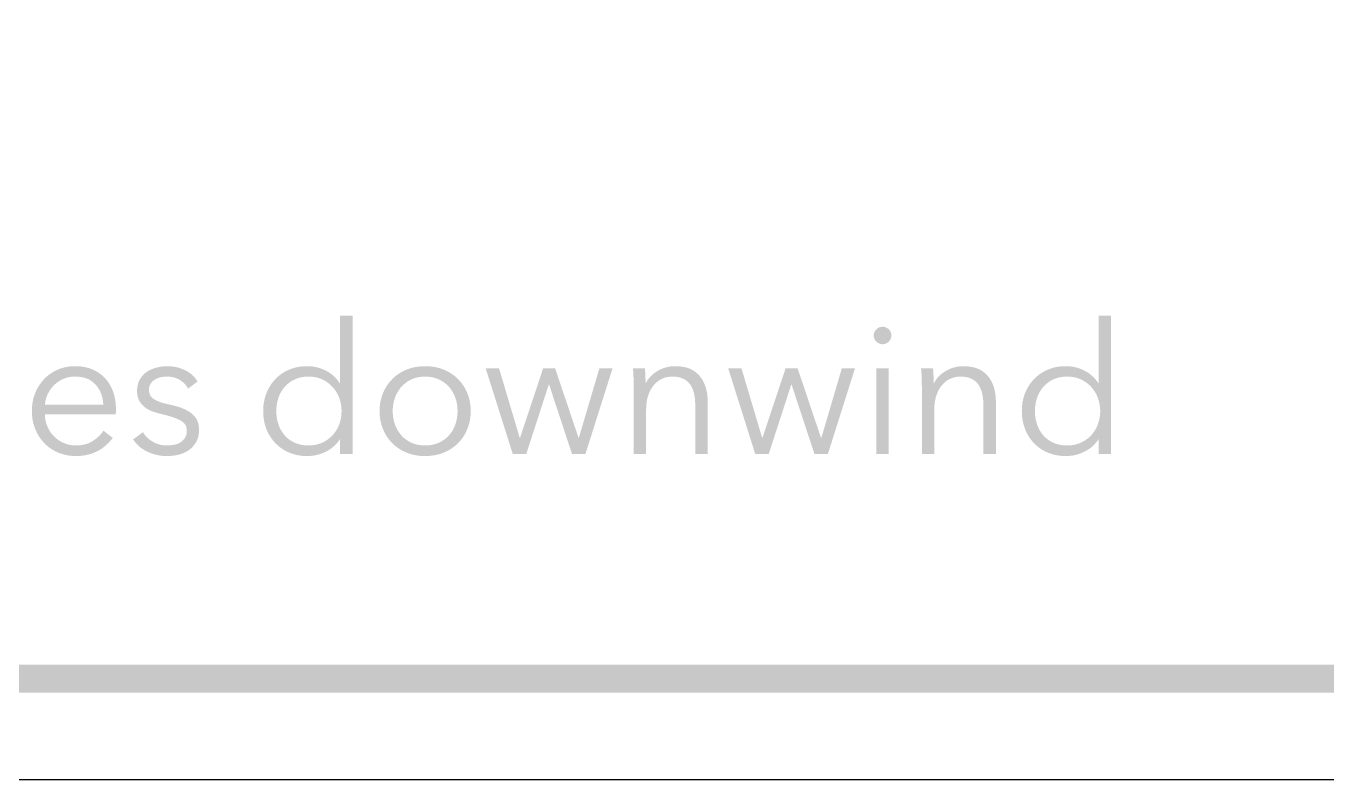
# Model space of a CAD drawing. Header units: millimetres. Extents: x 6 to 594, y 82 to 394.
# Drawn here: x 318.7 to 337.22, y 352.16 to 362.89 of the extents above; entities that cross this region are included whole.
import ezdxf

# ---------------------------------------------------------------- set-up
doc = ezdxf.new("R2010")
doc.units = ezdxf.units.MM
doc.layers.add('CUT', color=1, linetype='Continuous')
doc.layers.add('RASTER', color=7, linetype='Continuous')

msp = doc.modelspace()

# ---------------------------------------------------------------- hatches: boundary and pattern name
at = {"layer": 'RASTER'}
h = msp.add_hatch(color=7, dxfattribs=at)
h.paths.add_polyline_path([(284.8, 390.6), (284.834, 391.116), (284.938, 391.563), (285.109, 391.941), (285.35, 392.25), (285.659, 392.491), (286.038, 392.663), (286.484, 392.766), (287, 392.8), (343.089, 392.8), (343.605, 392.766), (344.052, 392.663), (344.43, 392.491), (344.739, 392.25), (344.98, 391.941), (345.152, 391.563), (345.255, 391.116), (345.289, 390.6), (345.289, 355.6), (345.255, 355.084), (345.152, 354.638), (344.98, 354.259), (344.739, 353.95), (344.43, 353.709), (344.052, 353.538), (343.605, 353.434), (343.089, 353.4), (287, 353.4), (286.484, 353.434), (286.038, 353.538), (285.659, 353.709), (285.35, 353.95), (285.109, 354.259), (284.938, 354.638), (284.834, 355.084), (284.8, 355.6)])
h.paths.add_polyline_path([(285.2, 390.6), (285.2, 355.6), (285.228, 355.178), (285.313, 354.813), (285.453, 354.503), (285.65, 354.25), (285.903, 354.053), (286.213, 353.913), (286.578, 353.828), (287, 353.8), (343.089, 353.8), (343.511, 353.828), (343.877, 353.913), (344.186, 354.053), (344.439, 354.25), (344.636, 354.503), (344.777, 354.813), (344.861, 355.178), (344.889, 355.6), (344.889, 390.6), (344.861, 391.022), (344.777, 391.388), (344.636, 391.697), (344.439, 391.95), (344.186, 392.147), (343.877, 392.288), (343.511, 392.372), (343.089, 392.4), (287, 392.4), (286.578, 392.372), (286.213, 392.288), (285.903, 392.147), (285.65, 391.95), (285.453, 391.697), (285.313, 391.388), (285.228, 391.022), (285.2, 390.6)])
h = msp.add_hatch(color=7, dxfattribs=at)
h.paths.add_polyline_path([(323.167, 357.005), (323.147, 356.977), (323.125, 356.95), (323.102, 356.926), (323.077, 356.903), (323.051, 356.881), (323.024, 356.862), (322.995, 356.844), (322.964, 356.829), (322.933, 356.815), (322.901, 356.802), (322.87, 356.792), (322.837, 356.784), (322.805, 356.777), (322.773, 356.773), (322.74, 356.77), (322.707, 356.769), (322.671, 356.77), (322.637, 356.772), (322.603, 356.776), (322.571, 356.781), (322.539, 356.788), (322.508, 356.797), (322.477, 356.807), (322.448, 356.818), (322.42, 356.831), (322.392, 356.845), (322.366, 356.86), (322.341, 356.877), (322.317, 356.894), (322.294, 356.913), (322.272, 356.933), (322.251, 356.953), (322.231, 356.975), (322.212, 356.998), (322.194, 357.022), (322.178, 357.047), (322.162, 357.073), (322.148, 357.1), (322.135, 357.127), (322.123, 357.156), (322.112, 357.186), (322.103, 357.216), (322.095, 357.247), (322.089, 357.278), (322.084, 357.31), (322.08, 357.342), (322.078, 357.375), (322.078, 357.408), (322.078, 357.442), (322.08, 357.475), (322.084, 357.507), (322.089, 357.539), (322.095, 357.57), (322.103, 357.601), (322.112, 357.631), (322.123, 357.661), (322.135, 357.689), (322.148, 357.717), (322.162, 357.744), (322.178, 357.77), (322.194, 357.795), (322.212, 357.819), (322.231, 357.841), (322.251, 357.863), (322.272, 357.884), (322.294, 357.904), (322.317, 357.923), (322.341, 357.94), (322.366, 357.956), (322.392, 357.972), (322.42, 357.986), (322.448, 357.999), (322.477, 358.01), (322.508, 358.02), (322.539, 358.029), (322.571, 358.036), (322.603, 358.041), (322.637, 358.045), (322.671, 358.047), (322.707, 358.048), (322.74, 358.047), (322.773, 358.044), (322.805, 358.039), (322.837, 358.033), (322.87, 358.024), (322.901, 358.014), (322.933, 358.001), (322.964, 357.987), (322.995, 357.971), (323.024, 357.953), (323.051, 357.933), (323.077, 357.911), (323.102, 357.888), (323.125, 357.862), (323.147, 357.835), (323.167, 357.806), (323.172, 357.806), (323.172, 358.766), (323.349, 358.766), (323.349, 356.8), (323.172, 356.8), (323.172, 357.005)])
h.paths.add_polyline_path([(322.265, 357.408), (322.265, 357.383), (322.267, 357.358), (322.269, 357.334), (322.273, 357.31), (322.277, 357.286), (322.282, 357.263), (322.289, 357.24), (322.296, 357.217), (322.304, 357.195), (322.313, 357.174), (322.323, 357.153), (322.334, 357.133), (322.346, 357.114), (322.358, 357.096), (322.372, 357.078), (322.386, 357.061), (322.401, 357.045), (322.417, 357.03), (322.433, 357.016), (322.451, 357.002), (322.469, 356.99), (322.489, 356.978), (322.509, 356.967), (322.53, 356.957), (322.552, 356.948), (322.574, 356.941), (322.598, 356.934), (322.622, 356.929), (322.646, 356.925), (322.672, 356.922), (322.698, 356.92), (322.725, 356.92), (322.75, 356.92), (322.775, 356.922), (322.799, 356.925), (322.823, 356.929), (322.846, 356.934), (322.868, 356.941), (322.891, 356.948), (322.912, 356.957), (322.933, 356.967), (322.954, 356.978), (322.973, 356.989), (322.992, 357.002), (323.01, 357.015), (323.028, 357.029), (323.044, 357.044), (323.06, 357.06), (323.076, 357.077), (323.09, 357.094), (323.103, 357.112), (323.116, 357.131), (323.128, 357.151), (323.139, 357.171), (323.149, 357.193), (323.158, 357.215), (323.166, 357.237), (323.173, 357.26), (323.179, 357.284), (323.184, 357.308), (323.188, 357.332), (323.191, 357.357), (323.192, 357.383), (323.193, 357.408), (323.192, 357.434), (323.191, 357.46), (323.188, 357.484), (323.184, 357.509), (323.179, 357.533), (323.173, 357.556), (323.166, 357.579), (323.158, 357.602), (323.149, 357.624), (323.139, 357.645), (323.128, 357.666), (323.116, 357.686), (323.103, 357.705), (323.09, 357.723), (323.076, 357.741), (323.06, 357.758), (323.044, 357.774), (323.028, 357.789), (323.01, 357.804), (322.992, 357.817), (322.973, 357.83), (322.954, 357.841), (322.933, 357.852), (322.912, 357.862), (322.891, 357.871), (322.868, 357.879), (322.846, 357.885), (322.823, 357.89), (322.799, 357.894), (322.775, 357.897), (322.75, 357.899), (322.725, 357.9), (322.698, 357.899), (322.672, 357.897), (322.646, 357.894), (322.622, 357.89), (322.598, 357.885), (322.574, 357.878), (322.552, 357.87), (322.53, 357.861), (322.509, 357.851), (322.489, 357.84), (322.469, 357.828), (322.451, 357.815), (322.433, 357.801), (322.417, 357.787), (322.401, 357.772), (322.386, 357.756), (322.372, 357.739), (322.358, 357.721), (322.346, 357.702), (322.334, 357.683), (322.323, 357.663), (322.313, 357.643), (322.304, 357.622), (322.296, 357.6), (322.289, 357.577), (322.282, 357.554), (322.277, 357.531), (322.273, 357.507), (322.269, 357.483), (322.267, 357.458), (322.265, 357.434), (322.265, 357.408)])
h = msp.add_hatch(color=7, dxfattribs=at)
h.paths.add_polyline_path([(330.98, 356.8), (330.803, 356.8), (330.803, 358.017), (330.98, 358.017)])
h.paths.add_polyline_path([(331.016, 358.485), (331.016, 358.471), (331.014, 358.459), (331.011, 358.447), (331.007, 358.435), (331.001, 358.424), (330.994, 358.414), (330.987, 358.404), (330.977, 358.395), (330.968, 358.387), (330.957, 358.38), (330.947, 358.374), (330.936, 358.369), (330.926, 358.365), (330.915, 358.362), (330.903, 358.361), (330.892, 358.36), (330.88, 358.361), (330.869, 358.362), (330.858, 358.365), (330.847, 358.369), (330.836, 358.374), (330.826, 358.38), (330.816, 358.387), (330.806, 358.395), (330.797, 358.404), (330.789, 358.414), (330.782, 358.424), (330.777, 358.435), (330.772, 358.447), (330.769, 358.459), (330.767, 358.471), (330.767, 358.485), (330.767, 358.498), (330.769, 358.511), (330.772, 358.523), (330.777, 358.535), (330.782, 358.545), (330.789, 358.556), (330.797, 358.565), (330.806, 358.575), (330.816, 358.583), (330.826, 358.59), (330.836, 358.596), (330.847, 358.601), (330.858, 358.605), (330.869, 358.607), (330.88, 358.609), (330.892, 358.61), (330.903, 358.609), (330.915, 358.607), (330.926, 358.605), (330.936, 358.601), (330.947, 358.596), (330.957, 358.59), (330.968, 358.583), (330.977, 358.575), (330.987, 358.565), (330.994, 358.556), (331.001, 358.545), (331.007, 358.535), (331.011, 358.523), (331.014, 358.511), (331.016, 358.498), (331.016, 358.485)])
h = msp.add_hatch(color=7, dxfattribs=at)
h.paths.add_polyline_path([(333.962, 357.005), (333.942, 356.977), (333.92, 356.95), (333.897, 356.926), (333.873, 356.903), (333.846, 356.881), (333.819, 356.862), (333.79, 356.844), (333.759, 356.829), (333.728, 356.815), (333.697, 356.802), (333.665, 356.792), (333.633, 356.784), (333.6, 356.777), (333.568, 356.773), (333.535, 356.77), (333.502, 356.769), (333.467, 356.77), (333.432, 356.772), (333.399, 356.776), (333.366, 356.781), (333.334, 356.788), (333.303, 356.797), (333.273, 356.807), (333.243, 356.818), (333.215, 356.831), (333.188, 356.845), (333.161, 356.86), (333.136, 356.877), (333.112, 356.894), (333.089, 356.913), (333.067, 356.933), (333.046, 356.953), (333.026, 356.975), (333.007, 356.998), (332.989, 357.022), (332.973, 357.047), (332.958, 357.073), (332.943, 357.1), (332.93, 357.127), (332.918, 357.156), (332.908, 357.186), (332.898, 357.216), (332.891, 357.247), (332.884, 357.278), (332.879, 357.31), (332.876, 357.342), (332.874, 357.375), (332.873, 357.408), (332.874, 357.442), (332.876, 357.475), (332.879, 357.507), (332.884, 357.539), (332.891, 357.57), (332.898, 357.601), (332.908, 357.631), (332.918, 357.661), (332.93, 357.689), (332.943, 357.717), (332.958, 357.744), (332.973, 357.77), (332.989, 357.795), (333.007, 357.819), (333.026, 357.841), (333.046, 357.863), (333.067, 357.884), (333.089, 357.904), (333.112, 357.923), (333.136, 357.94), (333.161, 357.956), (333.188, 357.972), (333.215, 357.986), (333.243, 357.999), (333.273, 358.01), (333.303, 358.02), (333.334, 358.029), (333.366, 358.036), (333.399, 358.041), (333.432, 358.045), (333.467, 358.047), (333.502, 358.048), (333.535, 358.047), (333.568, 358.044), (333.6, 358.039), (333.633, 358.033), (333.665, 358.024), (333.697, 358.014), (333.728, 358.001), (333.759, 357.987), (333.79, 357.971), (333.819, 357.953), (333.846, 357.933), (333.873, 357.911), (333.897, 357.888), (333.92, 357.862), (333.942, 357.835), (333.962, 357.806), (333.967, 357.806), (333.967, 358.766), (334.144, 358.766), (334.144, 356.8), (333.967, 356.8), (333.967, 357.005)])
h.paths.add_polyline_path([(333.06, 357.408), (333.06, 357.383), (333.062, 357.358), (333.064, 357.334), (333.068, 357.31), (333.072, 357.286), (333.078, 357.263), (333.084, 357.24), (333.091, 357.217), (333.099, 357.195), (333.109, 357.174), (333.118, 357.153), (333.129, 357.133), (333.141, 357.114), (333.153, 357.096), (333.167, 357.078), (333.181, 357.061), (333.196, 357.045), (333.212, 357.03), (333.229, 357.016), (333.246, 357.002), (333.265, 356.99), (333.284, 356.978), (333.304, 356.967), (333.325, 356.957), (333.347, 356.948), (333.37, 356.941), (333.393, 356.934), (333.417, 356.929), (333.442, 356.925), (333.467, 356.922), (333.493, 356.92), (333.52, 356.92), (333.545, 356.92), (333.57, 356.922), (333.594, 356.925), (333.618, 356.929), (333.641, 356.934), (333.664, 356.941), (333.686, 356.948), (333.707, 356.957), (333.728, 356.967), (333.749, 356.978), (333.768, 356.989), (333.787, 357.002), (333.806, 357.015), (333.823, 357.029), (333.84, 357.044), (333.856, 357.06), (333.871, 357.077), (333.885, 357.094), (333.899, 357.112), (333.911, 357.131), (333.923, 357.151), (333.934, 357.171), (333.944, 357.193), (333.953, 357.215), (333.961, 357.237), (333.968, 357.26), (333.974, 357.284), (333.979, 357.308), (333.983, 357.332), (333.986, 357.357), (333.988, 357.383), (333.988, 357.408), (333.988, 357.434), (333.986, 357.46), (333.983, 357.484), (333.979, 357.509), (333.974, 357.533), (333.968, 357.556), (333.961, 357.579), (333.953, 357.602), (333.944, 357.624), (333.934, 357.645), (333.923, 357.666), (333.911, 357.686), (333.899, 357.705), (333.885, 357.723), (333.871, 357.741), (333.856, 357.758), (333.84, 357.774), (333.823, 357.789), (333.806, 357.804), (333.787, 357.817), (333.768, 357.83), (333.749, 357.841), (333.728, 357.852), (333.707, 357.862), (333.686, 357.871), (333.664, 357.879), (333.641, 357.885), (333.618, 357.89), (333.594, 357.894), (333.57, 357.897), (333.545, 357.899), (333.52, 357.9), (333.493, 357.899), (333.467, 357.897), (333.442, 357.894), (333.417, 357.89), (333.393, 357.885), (333.37, 357.878), (333.347, 357.87), (333.325, 357.861), (333.304, 357.851), (333.284, 357.84), (333.265, 357.828), (333.246, 357.815), (333.229, 357.801), (333.212, 357.787), (333.196, 357.772), (333.181, 357.756), (333.167, 357.739), (333.153, 357.721), (333.141, 357.702), (333.129, 357.683), (333.118, 357.663), (333.109, 357.643), (333.099, 357.622), (333.091, 357.6), (333.084, 357.577), (333.078, 357.554), (333.072, 357.531), (333.068, 357.507), (333.064, 357.483), (333.062, 357.458), (333.06, 357.434), (333.06, 357.408)])
h = msp.add_hatch(color=7, dxfattribs=at)
h.paths.add_polyline_path([(319.803, 357.502), (319.799, 357.544), (319.793, 357.584), (319.783, 357.622), (319.771, 357.659), (319.756, 357.694), (319.738, 357.726), (319.716, 357.758), (319.692, 357.787), (319.665, 357.813), (319.635, 357.836), (319.603, 357.856), (319.568, 357.872), (319.53, 357.884), (319.489, 357.893), (319.446, 357.898), (319.4, 357.9), (319.378, 357.899), (319.356, 357.898), (319.335, 357.895), (319.314, 357.892), (319.294, 357.887), (319.274, 357.882), (319.255, 357.875), (319.236, 357.867), (319.217, 357.859), (319.199, 357.85), (319.182, 357.84), (319.165, 357.829), (319.149, 357.818), (319.133, 357.805), (319.118, 357.793), (319.103, 357.779), (319.089, 357.765), (319.076, 357.75), (319.064, 357.735), (319.052, 357.719), (319.041, 357.703), (319.031, 357.686), (319.021, 357.669), (319.012, 357.652), (319.004, 357.634), (318.997, 357.615), (318.991, 357.597), (318.986, 357.578), (318.981, 357.56), (318.978, 357.541), (318.975, 357.521), (318.973, 357.502)])
h.paths.add_polyline_path([(319.982, 357.445), (319.982, 357.44), (319.982, 357.436), (319.982, 357.431), (319.982, 357.426), (319.982, 357.421), (319.982, 357.416), (319.982, 357.411), (319.982, 357.406), (319.982, 357.401), (319.982, 357.395), (319.982, 357.39), (319.981, 357.384), (319.981, 357.379), (319.981, 357.373), (319.98, 357.367), (319.979, 357.362), (318.971, 357.362), (318.972, 357.339), (318.974, 357.317), (318.977, 357.295), (318.981, 357.273), (318.986, 357.252), (318.992, 357.231), (318.999, 357.21), (319.007, 357.19), (319.016, 357.17), (319.026, 357.151), (319.036, 357.132), (319.047, 357.115), (319.059, 357.097), (319.072, 357.081), (319.086, 357.065), (319.101, 357.05), (319.116, 357.035), (319.132, 357.021), (319.148, 357.008), (319.166, 356.996), (319.183, 356.984), (319.202, 356.974), (319.221, 356.964), (319.241, 356.955), (319.261, 356.946), (319.282, 356.939), (319.303, 356.933), (319.325, 356.928), (319.347, 356.925), (319.369, 356.922), (319.392, 356.92), (319.415, 356.92), (319.449, 356.921), (319.482, 356.924), (319.513, 356.929), (319.544, 356.936), (319.573, 356.944), (319.601, 356.955), (319.627, 356.968), (319.653, 356.983), (319.677, 357), (319.7, 357.016), (319.721, 357.034), (319.741, 357.052), (319.759, 357.071), (319.776, 357.09), (319.791, 357.11), (319.805, 357.13), (319.938, 357.026), (319.91, 356.993), (319.882, 356.962), (319.853, 356.934), (319.823, 356.908), (319.793, 356.884), (319.762, 356.863), (319.73, 356.845), (319.697, 356.829), (319.664, 356.815), (319.63, 356.802), (319.596, 356.792), (319.561, 356.784), (319.526, 356.777), (319.489, 356.773), (319.453, 356.77), (319.415, 356.769), (319.382, 356.77), (319.349, 356.772), (319.317, 356.776), (319.285, 356.781), (319.254, 356.788), (319.223, 356.796), (319.194, 356.806), (319.164, 356.817), (319.136, 356.83), (319.108, 356.843), (319.082, 356.858), (319.057, 356.874), (319.032, 356.892), (319.009, 356.91), (318.987, 356.93), (318.965, 356.951), (318.945, 356.973), (318.926, 356.996), (318.908, 357.02), (318.891, 357.044), (318.875, 357.07), (318.86, 357.097), (318.847, 357.125), (318.834, 357.154), (318.823, 357.183), (318.813, 357.213), (318.805, 357.244), (318.798, 357.276), (318.793, 357.308), (318.789, 357.341), (318.787, 357.374), (318.786, 357.408), (318.787, 357.443), (318.789, 357.476), (318.793, 357.509), (318.798, 357.541), (318.804, 357.573), (318.812, 357.603), (318.822, 357.634), (318.833, 357.663), (318.845, 357.692), (318.858, 357.72), (318.873, 357.747), (318.889, 357.772), (318.906, 357.797), (318.923, 357.821), (318.943, 357.844), (318.963, 357.866), (318.984, 357.887), (319.006, 357.907), (319.029, 357.925), (319.053, 357.942), (319.078, 357.959), (319.104, 357.973), (319.13, 357.987), (319.158, 358), (319.186, 358.011), (319.215, 358.021), (319.244, 358.029), (319.274, 358.036), (319.305, 358.041), (319.336, 358.045), (319.367, 358.047), (319.4, 358.048), (319.435, 358.047), (319.469, 358.045), (319.502, 358.041), (319.534, 358.036), (319.565, 358.029), (319.595, 358.021), (319.624, 358.011), (319.652, 358), (319.679, 357.987), (319.704, 357.974), (319.729, 357.959), (319.752, 357.943), (319.774, 357.927), (319.795, 357.909), (319.815, 357.89), (319.834, 357.87), (319.851, 357.849), (319.868, 357.827), (319.883, 357.805), (319.898, 357.781), (319.911, 357.757), (319.923, 357.732), (319.934, 357.706), (319.944, 357.679), (319.953, 357.651), (319.961, 357.623), (319.967, 357.595), (319.973, 357.566), (319.977, 357.536), (319.98, 357.506), (319.981, 357.476), (319.982, 357.445)])
for points in [[(321.009, 357.728), (320.999, 357.747), (320.987, 357.764), (320.974, 357.781), (320.96, 357.797), (320.945, 357.812), (320.928, 357.826), (320.91, 357.839), (320.891, 357.852), (320.871, 357.863), (320.85, 357.873), (320.828, 357.881), (320.806, 357.888), (320.783, 357.893), (320.759, 357.897), (320.735, 357.899), (320.71, 357.9), (320.698, 357.9), (320.687, 357.899), (320.675, 357.898), (320.663, 357.897), (320.652, 357.896), (320.64, 357.894), (320.628, 357.892), (320.616, 357.889), (320.605, 357.887), (320.594, 357.883), (320.583, 357.88), (320.572, 357.876), (320.562, 357.871), (320.552, 357.866), (320.542, 357.861), (320.533, 357.856), (320.524, 357.85), (320.516, 357.843), (320.508, 357.836), (320.5, 357.829), (320.493, 357.821), (320.487, 357.813), (320.48, 357.805), (320.475, 357.796), (320.47, 357.786), (320.465, 357.777), (320.461, 357.767), (320.458, 357.756), (320.456, 357.745), (320.454, 357.734), (320.453, 357.722), (320.453, 357.71), (320.454, 357.689), (320.457, 357.67), (320.462, 357.651), (320.47, 357.634), (320.48, 357.618), (320.492, 357.604), (320.506, 357.591), (320.523, 357.579), (320.542, 357.568), (320.563, 357.557), (320.587, 357.547), (320.613, 357.537), (320.642, 357.527), (320.673, 357.518), (320.707, 357.51), (320.744, 357.502), (320.796, 357.49), (320.845, 357.477), (320.89, 357.463), (320.931, 357.448), (320.969, 357.431), (321.004, 357.413), (321.035, 357.394), (321.062, 357.373), (321.086, 357.351), (321.107, 357.327), (321.125, 357.302), (321.139, 357.274), (321.151, 357.245), (321.159, 357.214), (321.163, 357.181), (321.165, 357.146), (321.164, 357.12), (321.162, 357.096), (321.159, 357.072), (321.155, 357.05), (321.149, 357.028), (321.142, 357.008), (321.134, 356.989), (321.125, 356.97), (321.114, 356.953), (321.103, 356.936), (321.091, 356.92), (321.078, 356.905), (321.065, 356.891), (321.05, 356.878), (321.035, 356.865), (321.019, 356.853), (321.003, 356.842), (320.986, 356.832), (320.968, 356.823), (320.95, 356.814), (320.932, 356.807), (320.912, 356.8), (320.893, 356.794), (320.873, 356.788), (320.852, 356.784), (320.831, 356.78), (320.811, 356.776), (320.79, 356.774), (320.77, 356.772), (320.749, 356.77), (320.728, 356.769), (320.707, 356.769), (320.673, 356.77), (320.639, 356.772), (320.605, 356.777), (320.572, 356.783), (320.538, 356.791), (320.505, 356.801), (320.472, 356.813), (320.44, 356.826), (320.408, 356.841), (320.378, 356.859), (320.349, 356.878), (320.321, 356.899), (320.295, 356.923), (320.271, 356.948), (320.248, 356.976), (320.226, 357.005), (320.367, 357.109), (320.379, 357.09), (320.393, 357.071), (320.408, 357.053), (320.425, 357.035), (320.443, 357.019), (320.462, 357.003), (320.483, 356.988), (320.505, 356.974), (320.528, 356.961), (320.551, 356.95), (320.575, 356.941), (320.6, 356.933), (320.625, 356.927), (320.651, 356.923), (320.678, 356.92), (320.705, 356.92), (320.719, 356.92), (320.733, 356.92), (320.747, 356.921), (320.761, 356.922), (320.774, 356.924), (320.788, 356.925), (320.801, 356.928), (320.814, 356.93), (320.827, 356.933), (320.839, 356.936), (320.851, 356.94), (320.863, 356.944), (320.874, 356.949), (320.885, 356.954), (320.895, 356.96), (320.905, 356.966), (320.915, 356.973), (320.924, 356.98), (320.932, 356.988), (320.94, 356.996), (320.948, 357.004), (320.955, 357.013), (320.961, 357.023), (320.967, 357.033), (320.973, 357.043), (320.978, 357.054), (320.982, 357.066), (320.985, 357.078), (320.988, 357.091), (320.989, 357.104), (320.99, 357.118), (320.991, 357.133), (320.989, 357.156), (320.985, 357.178), (320.978, 357.198), (320.968, 357.217), (320.955, 357.234), (320.939, 357.25), (320.92, 357.264), (320.899, 357.277), (320.874, 357.289), (320.847, 357.301), (320.818, 357.312), (320.786, 357.324), (320.751, 357.335), (320.714, 357.346), (320.674, 357.356), (320.632, 357.367), (320.618, 357.37), (320.604, 357.374), (320.59, 357.377), (320.576, 357.381), (320.561, 357.386), (320.546, 357.39), (320.531, 357.395), (320.516, 357.399), (320.501, 357.404), (320.486, 357.41), (320.472, 357.416), (320.457, 357.423), (320.443, 357.431), (320.43, 357.439), (320.416, 357.447), (320.403, 357.457), (320.39, 357.466), (320.378, 357.477), (320.367, 357.488), (320.356, 357.499), (320.345, 357.511), (320.335, 357.524), (320.326, 357.537), (320.317, 357.551), (320.309, 357.566), (320.303, 357.582), (320.297, 357.598), (320.292, 357.616), (320.288, 357.634), (320.286, 357.653), (320.284, 357.673), (320.284, 357.694), (320.284, 357.717), (320.286, 357.739), (320.289, 357.761), (320.293, 357.781), (320.298, 357.801), (320.304, 357.819), (320.311, 357.837), (320.32, 357.854), (320.329, 357.871), (320.34, 357.886), (320.351, 357.901), (320.363, 357.915), (320.375, 357.928), (320.388, 357.941), (320.403, 357.952), (320.418, 357.964), (320.433, 357.974), (320.449, 357.984), (320.466, 357.993), (320.483, 358.001), (320.5, 358.008), (320.519, 358.015), (320.537, 358.022), (320.557, 358.027), (320.576, 358.032), (320.596, 358.036), (320.616, 358.04), (320.636, 358.043), (320.656, 358.045), (320.677, 358.047), (320.697, 358.048), (320.718, 358.048), (320.75, 358.047), (320.781, 358.044), (320.812, 358.04), (320.843, 358.034), (320.874, 358.026), (320.905, 358.016), (320.935, 358.004), (320.965, 357.991), (320.994, 357.976), (321.021, 357.959), (321.046, 357.941), (321.069, 357.922), (321.091, 357.901), (321.111, 357.879), (321.128, 357.855), (321.144, 357.83)], [(327.509, 358.017), (327.51, 358.004), (327.511, 357.991), (327.513, 357.978), (327.514, 357.965), (327.514, 357.951), (327.515, 357.937), (327.516, 357.922), (327.517, 357.908), (327.517, 357.893), (327.518, 357.879), (327.518, 357.866), (327.519, 357.853), (327.519, 357.841), (327.519, 357.83), (327.519, 357.819), (327.519, 357.809), (327.525, 357.809), (327.539, 357.835), (327.555, 357.86), (327.573, 357.883), (327.593, 357.905), (327.615, 357.926), (327.639, 357.946), (327.665, 357.964), (327.694, 357.982), (327.723, 357.997), (327.753, 358.011), (327.783, 358.022), (327.814, 358.031), (327.845, 358.039), (327.876, 358.044), (327.908, 358.047), (327.941, 358.048), (327.997, 358.046), (328.049, 358.039), (328.098, 358.029), (328.143, 358.014), (328.185, 357.994), (328.223, 357.97), (328.257, 357.942), (328.288, 357.91), (328.315, 357.874), (328.338, 357.836), (328.358, 357.794), (328.374, 357.75), (328.387, 357.703), (328.396, 357.654), (328.402, 357.601), (328.403, 357.546), (328.403, 356.8), (328.227, 356.8), (328.227, 357.473), (328.226, 357.497), (328.226, 357.52), (328.224, 357.543), (328.223, 357.565), (328.221, 357.587), (328.218, 357.607), (328.215, 357.628), (328.211, 357.648), (328.207, 357.667), (328.202, 357.685), (328.196, 357.703), (328.19, 357.72), (328.183, 357.736), (328.175, 357.752), (328.167, 357.767), (328.158, 357.782), (328.148, 357.795), (328.137, 357.808), (328.126, 357.82), (328.114, 357.831), (328.1, 357.842), (328.087, 357.851), (328.072, 357.86), (328.056, 357.869), (328.04, 357.876), (328.022, 357.882), (328.004, 357.888), (327.984, 357.892), (327.964, 357.895), (327.942, 357.898), (327.92, 357.899), (327.896, 357.9), (327.879, 357.899), (327.862, 357.898), (327.844, 357.896), (327.827, 357.893), (327.81, 357.889), (327.793, 357.884), (327.777, 357.878), (327.76, 357.871), (327.744, 357.864), (327.728, 357.855), (327.712, 357.846), (327.697, 357.835), (327.683, 357.824), (327.668, 357.811), (327.655, 357.798), (327.642, 357.784), (327.629, 357.769), (327.617, 357.753), (327.606, 357.736), (327.595, 357.718), (327.585, 357.699), (327.575, 357.679), (327.567, 357.658), (327.558, 357.636), (327.551, 357.613), (327.545, 357.589), (327.539, 357.564), (327.535, 357.538), (327.532, 357.511), (327.529, 357.483), (327.528, 357.454), (327.527, 357.424), (327.527, 356.8), (327.35, 356.8), (327.35, 357.749), (327.35, 357.762), (327.35, 357.775), (327.35, 357.79), (327.35, 357.806), (327.349, 357.822), (327.349, 357.839), (327.348, 357.857), (327.348, 357.876), (327.347, 357.896), (327.346, 357.914), (327.345, 357.933), (327.345, 357.951), (327.344, 357.968), (327.342, 357.985), (327.341, 358.001), (327.34, 358.017)], [(331.609, 358.017), (331.61, 358.004), (331.612, 357.991), (331.613, 357.978), (331.614, 357.965), (331.615, 357.951), (331.616, 357.937), (331.616, 357.922), (331.617, 357.908), (331.618, 357.893), (331.618, 357.879), (331.619, 357.866), (331.619, 357.853), (331.619, 357.841), (331.619, 357.83), (331.62, 357.819), (331.62, 357.809), (331.625, 357.809), (331.639, 357.835), (331.655, 357.86), (331.673, 357.883), (331.693, 357.905), (331.715, 357.926), (331.739, 357.946), (331.766, 357.964), (331.794, 357.982), (331.823, 357.997), (331.853, 358.011), (331.883, 358.022), (331.914, 358.031), (331.945, 358.039), (331.977, 358.044), (332.009, 358.047), (332.041, 358.048), (332.097, 358.046), (332.149, 358.039), (332.198, 358.029), (332.243, 358.014), (332.285, 357.994), (332.323, 357.97), (332.357, 357.942), (332.388, 357.91), (332.415, 357.874), (332.439, 357.836), (332.458, 357.794), (332.475, 357.75), (332.487, 357.703), (332.496, 357.654), (332.502, 357.601), (332.504, 357.546), (332.504, 356.8), (332.327, 356.8), (332.327, 357.473), (332.327, 357.497), (332.326, 357.52), (332.325, 357.543), (332.323, 357.565), (332.321, 357.587), (332.318, 357.607), (332.315, 357.628), (332.311, 357.648), (332.307, 357.667), (332.302, 357.685), (332.296, 357.703), (332.29, 357.72), (332.283, 357.736), (332.275, 357.752), (332.267, 357.767), (332.258, 357.782), (332.248, 357.795), (332.237, 357.808), (332.226, 357.82), (332.214, 357.831), (332.201, 357.842), (332.187, 357.851), (332.172, 357.86), (332.157, 357.869), (332.14, 357.876), (332.123, 357.882), (332.104, 357.888), (332.085, 357.892), (332.064, 357.895), (332.043, 357.898), (332.02, 357.899), (331.997, 357.9), (331.979, 357.899), (331.962, 357.898), (331.944, 357.896), (331.927, 357.893), (331.91, 357.889), (331.893, 357.884), (331.877, 357.878), (331.86, 357.871), (331.844, 357.864), (331.828, 357.855), (331.812, 357.846), (331.797, 357.835), (331.783, 357.824), (331.769, 357.811), (331.755, 357.798), (331.742, 357.784), (331.729, 357.769), (331.717, 357.753), (331.706, 357.736), (331.695, 357.718), (331.685, 357.699), (331.676, 357.679), (331.667, 357.658), (331.659, 357.636), (331.651, 357.613), (331.645, 357.589), (331.64, 357.564), (331.635, 357.538), (331.632, 357.511), (331.629, 357.483), (331.628, 357.454), (331.627, 357.424), (331.627, 356.8), (331.451, 356.8), (331.451, 357.749), (331.451, 357.762), (331.45, 357.775), (331.45, 357.79), (331.45, 357.806), (331.45, 357.822), (331.449, 357.839), (331.449, 357.857), (331.448, 357.876), (331.447, 357.896), (331.447, 357.914), (331.446, 357.933), (331.445, 357.951), (331.444, 357.968), (331.443, 357.985), (331.441, 358.001), (331.44, 358.017)], [(325.434, 358.017), (325.728, 357.029), (325.733, 357.029), (326.061, 358.017), (326.232, 358.017), (326.565, 357.029), (326.57, 357.029), (326.862, 358.017), (327.049, 358.017), (326.664, 356.8), (326.472, 356.8), (326.147, 357.785), (326.141, 357.785), (325.822, 356.8), (325.629, 356.8), (325.244, 358.017)], [(328.884, 358.017), (329.178, 357.029), (329.183, 357.029), (329.511, 358.017), (329.683, 358.017), (330.015, 357.029), (330.021, 357.029), (330.312, 358.017), (330.499, 358.017), (330.114, 356.8), (329.922, 356.8), (329.597, 357.785), (329.592, 357.785), (329.272, 356.8), (329.079, 356.8), (328.695, 358.017)]]:
    msp.add_hatch(color=7, dxfattribs=at).paths.add_polyline_path(points)
h = msp.add_hatch(color=7, dxfattribs=at)
h.paths.add_polyline_path([(325.031, 357.408), (325.03, 357.374), (325.028, 357.341), (325.024, 357.308), (325.019, 357.276), (325.012, 357.244), (325.004, 357.213), (324.994, 357.183), (324.983, 357.154), (324.97, 357.125), (324.957, 357.097), (324.942, 357.07), (324.926, 357.044), (324.908, 357.02), (324.89, 356.996), (324.87, 356.973), (324.849, 356.951), (324.827, 356.93), (324.804, 356.91), (324.78, 356.892), (324.755, 356.874), (324.729, 356.858), (324.701, 356.843), (324.673, 356.83), (324.644, 356.817), (324.614, 356.806), (324.583, 356.796), (324.551, 356.788), (324.518, 356.781), (324.485, 356.776), (324.451, 356.772), (324.417, 356.77), (324.381, 356.769), (324.346, 356.77), (324.312, 356.772), (324.279, 356.776), (324.246, 356.781), (324.214, 356.788), (324.182, 356.796), (324.151, 356.806), (324.121, 356.817), (324.092, 356.83), (324.064, 356.843), (324.036, 356.858), (324.01, 356.874), (323.985, 356.892), (323.961, 356.91), (323.938, 356.93), (323.916, 356.951), (323.895, 356.973), (323.875, 356.996), (323.857, 357.02), (323.839, 357.044), (323.823, 357.07), (323.808, 357.097), (323.795, 357.125), (323.782, 357.154), (323.771, 357.183), (323.761, 357.213), (323.753, 357.244), (323.746, 357.276), (323.741, 357.308), (323.737, 357.341), (323.735, 357.374), (323.734, 357.408), (323.735, 357.443), (323.737, 357.476), (323.741, 357.509), (323.746, 357.541), (323.753, 357.573), (323.761, 357.603), (323.771, 357.634), (323.782, 357.663), (323.795, 357.692), (323.808, 357.72), (323.823, 357.747), (323.839, 357.772), (323.857, 357.797), (323.875, 357.821), (323.895, 357.844), (323.916, 357.866), (323.938, 357.887), (323.961, 357.907), (323.985, 357.925), (324.01, 357.942), (324.036, 357.959), (324.064, 357.973), (324.092, 357.987), (324.121, 358), (324.151, 358.011), (324.182, 358.021), (324.214, 358.029), (324.246, 358.036), (324.279, 358.041), (324.312, 358.045), (324.346, 358.047), (324.381, 358.048), (324.417, 358.047), (324.451, 358.045), (324.485, 358.041), (324.518, 358.036), (324.551, 358.029), (324.583, 358.021), (324.614, 358.011), (324.644, 358), (324.673, 357.987), (324.701, 357.973), (324.729, 357.959), (324.755, 357.942), (324.78, 357.925), (324.804, 357.907), (324.827, 357.887), (324.849, 357.866), (324.87, 357.844), (324.89, 357.821), (324.908, 357.797), (324.926, 357.772), (324.942, 357.747), (324.957, 357.72), (324.97, 357.692), (324.983, 357.663), (324.994, 357.634), (325.004, 357.603), (325.012, 357.573), (325.019, 357.541), (325.024, 357.509), (325.028, 357.476), (325.03, 357.443), (325.031, 357.408)])
h.paths.add_polyline_path([(324.844, 357.408), (324.843, 357.434), (324.842, 357.458), (324.839, 357.483), (324.836, 357.507), (324.831, 357.531), (324.826, 357.554), (324.819, 357.577), (324.812, 357.6), (324.803, 357.622), (324.794, 357.643), (324.783, 357.663), (324.772, 357.683), (324.76, 357.702), (324.747, 357.721), (324.734, 357.739), (324.719, 357.756), (324.704, 357.772), (324.688, 357.787), (324.671, 357.801), (324.653, 357.815), (324.634, 357.828), (324.615, 357.84), (324.595, 357.851), (324.574, 357.861), (324.552, 357.87), (324.529, 357.878), (324.506, 357.885), (324.483, 357.89), (324.458, 357.894), (324.433, 357.897), (324.408, 357.899), (324.381, 357.9), (324.355, 357.899), (324.329, 357.897), (324.304, 357.894), (324.28, 357.89), (324.257, 357.885), (324.234, 357.878), (324.212, 357.87), (324.19, 357.861), (324.169, 357.851), (324.149, 357.84), (324.13, 357.828), (324.112, 357.815), (324.094, 357.801), (324.077, 357.787), (324.061, 357.772), (324.046, 357.756), (324.031, 357.739), (324.018, 357.721), (324.005, 357.702), (323.993, 357.683), (323.982, 357.663), (323.971, 357.643), (323.962, 357.622), (323.954, 357.6), (323.946, 357.577), (323.939, 357.554), (323.934, 357.531), (323.929, 357.507), (323.926, 357.483), (323.923, 357.458), (323.922, 357.434), (323.921, 357.408), (323.922, 357.383), (323.923, 357.358), (323.926, 357.334), (323.929, 357.31), (323.934, 357.286), (323.939, 357.263), (323.946, 357.24), (323.954, 357.217), (323.962, 357.195), (323.971, 357.174), (323.982, 357.153), (323.993, 357.133), (324.005, 357.114), (324.018, 357.096), (324.031, 357.078), (324.046, 357.061), (324.061, 357.045), (324.077, 357.03), (324.094, 357.016), (324.112, 357.002), (324.13, 356.99), (324.149, 356.978), (324.169, 356.967), (324.19, 356.957), (324.212, 356.948), (324.234, 356.941), (324.257, 356.934), (324.28, 356.929), (324.304, 356.925), (324.329, 356.922), (324.355, 356.92), (324.381, 356.92), (324.408, 356.92), (324.433, 356.922), (324.458, 356.925), (324.483, 356.929), (324.506, 356.934), (324.529, 356.941), (324.552, 356.948), (324.574, 356.957), (324.595, 356.967), (324.615, 356.978), (324.634, 356.99), (324.653, 357.002), (324.671, 357.016), (324.688, 357.03), (324.704, 357.045), (324.719, 357.061), (324.734, 357.078), (324.747, 357.096), (324.76, 357.114), (324.772, 357.133), (324.783, 357.153), (324.794, 357.174), (324.803, 357.195), (324.812, 357.217), (324.819, 357.24), (324.826, 357.263), (324.831, 357.286), (324.836, 357.31), (324.839, 357.334), (324.842, 357.358), (324.843, 357.383), (324.844, 357.408)])

# ---------------------------------------------------------------- linework, layer by layer
at = {"layer": 'CUT'}
msp.add_lwpolyline([(343.49, 352.16), (286.599, 352.16)], dxfattribs=at)

doc.saveas('drawing.dxf')
